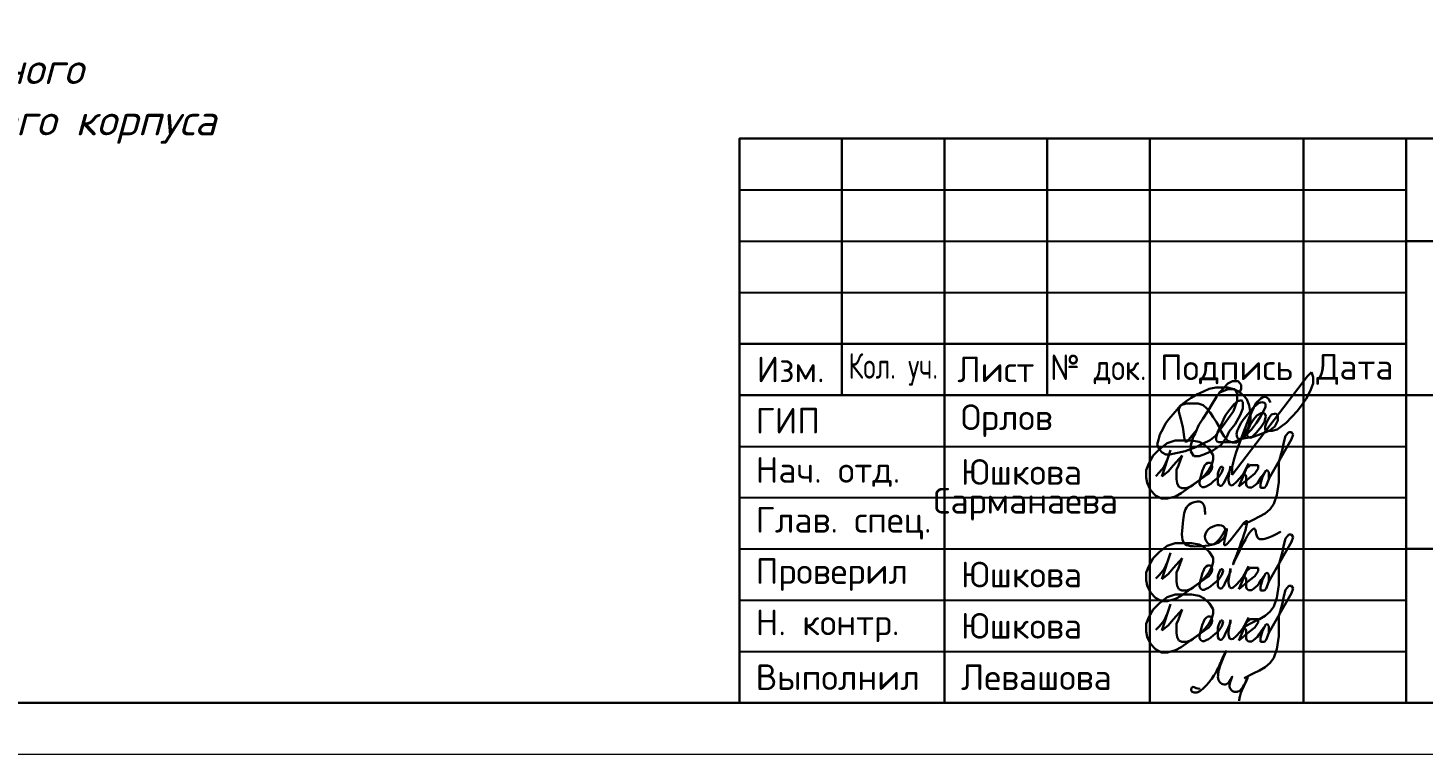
# Model space of a CAD drawing. Extents: x -965262 to 1142518, y -357520 to 71675.
# Drawn here: x -183468 to -169868, y -240088 to -233009 of the extents above; entities that cross this region are included whole.
import ezdxf

# ---------------------------------------------------------------- set-up
doc = ezdxf.new("R2010")
doc.units = 0
doc.header["$LTSCALE"] = 10
doc.layers.get('0').update_dxf_attribs({"linetype": 'CONTINUOUS', "lineweight": 30})
doc.layers.add('Ростверк', color=155, linetype='CONTINUOUS', lineweight=40)
doc.layers.add('светиль', color=40, linetype='CONTINUOUS', lineweight=30)
doc.styles.add('GOST 2.304', font='isocpeur.ttf', dxfattribs={"width": 0.75, "height": 250})
doc.styles.get("Standard").update_dxf_attribs({"font": 'isocpeur.ttf', "height": 300})

# ---------------------------------------------------------------- blocks, each defined once
blk = doc.blocks.new('Фасад 12-1')
at = {"insert": (-153077.3, 63909.4, -348), "char_height": 600, "attachment_point": 5}
blk.add_mtext_dynamic_manual_height_columns('{\\fISOCPEUR|b0|i1|c204|p34;Оси главного\\Pпроизводственного корпуса}', width=14886.858, gutter_width=1500, heights=[0], dxfattribs=at)
blk = doc.blocks.new('12314')
at = {"layer": 'светиль', "color": 7}
for p, q in [((-140553.68, -9023.57), (-140554.16, -9024.02)), ((-140553.48, -9024.17), (-140553.68, -9023.57)), ((-140563.31, -9024.63), (-140563.86, -9024.92)), ((-140554.16, -9024.02), (-140563.33, -9036.08)), ((-140562.63, -9024.63), (-140563.31, -9024.63)), ((-140562.25, -9025.09), (-140562.63, -9024.63)), ((-140553.48, -9024.93), (-140553.48, -9024.17))]:
    blk.add_line(p, q, dxfattribs=at)
at = {"layer": 'светиль', "color": 7, "lineweight": 30}
for p, q in [((-140565.34, -9025.42), (-140566.15, -9025.6)), ((-140564.57, -9025.42), (-140565.34, -9025.42)), ((-140564.33, -9025.41), (-140564.8, -9025.96)), ((-140563.88, -9025.42), (-140564.57, -9025.42)), ((-140563.86, -9024.92), (-140564.33, -9025.41)), ((-140563.17, -9025.64), (-140563.88, -9025.42)), ((-140562.25, -9025.58), (-140562.25, -9025.09)), ((-140553.84, -9025.85), (-140553.48, -9024.93)), ((-140568.97, -9027.12), (-140569.69, -9027.65)), ((-140568.33, -9026.67), (-140568.97, -9027.12)), ((-140567.57, -9026.24), (-140568.33, -9026.67)), ((-140566.84, -9025.89), (-140567.57, -9026.24)), ((-140566.15, -9025.6), (-140566.84, -9025.89)), ((-140565.26, -9026.56), (-140565.84, -9027.49)), ((-140564.8, -9025.96), (-140565.26, -9026.56)), ((-140563.83, -9025.64), (-140564.97, -9026.08)), ((-140563.03, -9025.64), (-140563.83, -9025.64)), ((-140563.2, -9028.3), (-140562.73, -9027.06)), ((-140562.54, -9025.9), (-140563.17, -9025.64)), ((-140562.64, -9027.1), (-140563.14, -9027.49)), ((-140562.73, -9026.18), (-140563.03, -9025.64)), ((-140562.73, -9027.06), (-140562.73, -9026.18)), ((-140562.21, -9026.96), (-140562.64, -9027.1)), ((-140561.96, -9026.39), (-140562.54, -9025.9)), ((-140562.48, -9026.16), (-140562.25, -9025.58)), ((-140562.06, -9027.2), (-140562.21, -9026.96)), ((-140561.57, -9026.86), (-140561.96, -9026.39)), ((-140561.27, -9027.61), (-140561.57, -9026.86)), ((-140560.44, -9027.33), (-140559.85, -9026.75)), ((-140559.85, -9026.75), (-140559.52, -9026.57)), ((-140559.52, -9026.57), (-140559.22, -9026.57)), ((-140559.22, -9026.57), (-140558.92, -9026.81)), ((-140558.92, -9026.81), (-140558.69, -9027.25)), ((-140554.82, -9027.5), (-140554.34, -9026.8)), ((-140554.34, -9026.8), (-140553.84, -9025.85)), ((-140570.3, -9028.39), (-140571.04, -9029.28)), ((-140569.69, -9027.65), (-140570.3, -9028.39)), ((-140569.86, -9028.04), (-140569.59, -9027.58)), ((-140569.86, -9028.4), (-140569.86, -9028.04)), ((-140569.59, -9029.26), (-140569.86, -9028.4)), ((-140569.59, -9027.58), (-140568.96, -9027.35)), ((-140568.96, -9027.35), (-140568.18, -9027.35)), ((-140568.18, -9027.35), (-140567.49, -9027.35)), ((-140567.49, -9027.35), (-140566.88, -9027.58)), ((-140566.24, -9028.17), (-140566.92, -9029.25)), ((-140566.88, -9027.58), (-140566.44, -9027.96)), ((-140566.44, -9027.96), (-140566.02, -9028.46)), ((-140565.84, -9027.49), (-140566.24, -9028.17)), ((-140566.02, -9028.46), (-140565.66, -9029.03)), ((-140564.16, -9028.81), (-140564.4, -9029.32)), ((-140564.18, -9029.72), (-140563.2, -9028.3)), ((-140563.64, -9028.1), (-140564.16, -9028.81)), ((-140563.14, -9027.49), (-140563.64, -9028.1)), ((-140562.97, -9029.89), (-140562.35, -9028.81)), ((-140562.35, -9028.81), (-140562.06, -9027.96)), ((-140562.06, -9027.96), (-140562.06, -9027.2)), ((-140560.77, -9027.9), (-140561.87, -9029.18)), ((-140561.11, -9028.6), (-140561.27, -9027.61)), ((-140561.23, -9029), (-140560.44, -9027.33)), ((-140561.11, -9029.29), (-140561.11, -9028.6)), ((-140560.4, -9027.57), (-140560.77, -9027.9)), ((-140560.32, -9028.83), (-140560.71, -9029.29)), ((-140560.04, -9027.3), (-140560.4, -9027.57)), ((-140559.82, -9028.54), (-140560.32, -9028.83)), ((-140559.71, -9027.2), (-140560.04, -9027.3)), ((-140559.94, -9029.04), (-140559.56, -9028.37)), ((-140559.41, -9028.54), (-140559.82, -9028.54)), ((-140559.42, -9027.27), (-140559.71, -9027.2)), ((-140559.56, -9028.37), (-140559.27, -9027.77)), ((-140559.27, -9027.42), (-140559.42, -9027.27)), ((-140559.25, -9028.91), (-140559.41, -9028.54)), ((-140559.27, -9027.77), (-140559.27, -9027.42)), ((-140558.54, -9028.69), (-140558.8, -9029.03)), ((-140558.03, -9028.57), (-140558.54, -9028.69)), ((-140557.76, -9028.86), (-140558.03, -9028.57)), ((-140557.76, -9029.45), (-140557.76, -9028.86)), ((-140556.76, -9029.71), (-140555.38, -9028.26)), ((-140555.38, -9028.26), (-140554.82, -9027.5)), ((-140571.77, -9030.41), (-140572.17, -9031.14)), ((-140571.46, -9029.82), (-140571.77, -9030.41)), ((-140571.04, -9029.28), (-140571.46, -9029.82)), ((-140569.36, -9030.25), (-140569.59, -9029.26)), ((-140569.1, -9031.98), (-140569.36, -9030.25)), ((-140567.41, -9029.95), (-140567.85, -9031.02)), ((-140566.92, -9029.25), (-140567.41, -9029.95)), ((-140565.66, -9029.03), (-140565.26, -9029.64)), ((-140565.39, -9031.3), (-140564.18, -9029.72)), ((-140565.26, -9029.64), (-140564.95, -9030.14)), ((-140564.92, -9030.46), (-140565.1, -9030.81)), ((-140564.95, -9030.14), (-140564.67, -9030.77)), ((-140564.7, -9029.97), (-140564.92, -9030.46)), ((-140564.4, -9029.32), (-140564.7, -9029.97)), ((-140563.69, -9030.8), (-140562.97, -9029.89)), ((-140562.54, -9030.28), (-140562.72, -9030.69)), ((-140562.3, -9029.77), (-140562.54, -9030.28)), ((-140561.87, -9029.18), (-140562.3, -9029.77)), ((-140562.02, -9030.97), (-140561.23, -9029)), ((-140561.91, -9031.51), (-140560.99, -9030.54)), ((-140561.61, -9030.7), (-140561.33, -9030.12)), ((-140561.38, -9030.53), (-140561.5, -9030.94)), ((-140561.09, -9029.88), (-140561.38, -9030.53)), ((-140561.33, -9030.12), (-140561.11, -9029.29)), ((-140560.71, -9029.29), (-140561.09, -9029.88)), ((-140560.99, -9030.54), (-140560.36, -9029.73)), ((-140560.36, -9029.73), (-140559.94, -9029.04)), ((-140560.36, -9030.89), (-140559.8, -9030.21)), ((-140559.8, -9030.21), (-140559.41, -9029.59)), ((-140559.41, -9029.59), (-140559.25, -9028.91)), ((-140559.16, -9029.68), (-140559.34, -9030.17)), ((-140559.34, -9030.17), (-140559.34, -9030.53)), ((-140559.34, -9030.53), (-140559.22, -9030.72)), ((-140558.8, -9029.03), (-140559.16, -9029.68)), ((-140558.85, -9030.69), (-140558.16, -9030.16)), ((-140558.47, -9030.72), (-140557.84, -9030.53)), ((-140558.16, -9030.16), (-140557.76, -9029.45)), ((-140557.84, -9030.53), (-140557.36, -9030.17)), ((-140557.36, -9030.17), (-140556.76, -9029.71)), ((-140572.3, -9031.79), (-140572.49, -9032.37)), ((-140572.17, -9031.14), (-140572.3, -9031.79)), ((-140568.83, -9031.98), (-140569.1, -9031.98)), ((-140567.67, -9030.62), (-140568.83, -9031.98)), ((-140568.11, -9031.44), (-140568.36, -9032.46)), ((-140567.85, -9031.02), (-140568.11, -9031.44)), ((-140566.97, -9032.3), (-140566.01, -9031.84)), ((-140566.01, -9031.84), (-140565.39, -9031.3)), ((-140565.22, -9031.17), (-140565.31, -9031.55)), ((-140565.31, -9031.55), (-140565.31, -9031.83)), ((-140565.31, -9031.83), (-140565.15, -9032.01)), ((-140565.07, -9030.79), (-140565.22, -9031.17)), ((-140565.15, -9032.01), (-140564.95, -9032.09)), ((-140564.95, -9032.09), (-140564.71, -9032.09)), ((-140564.71, -9032.09), (-140564.33, -9032.09)), ((-140564.69, -9032.4), (-140564.05, -9031.53)), ((-140564.67, -9030.77), (-140564.3, -9031.38)), ((-140564.34, -9032.1), (-140563.17, -9032.1)), ((-140564.3, -9031.38), (-140563.85, -9031.91)), ((-140564.05, -9031.53), (-140563.69, -9030.8)), ((-140563.85, -9031.91), (-140563.29, -9032.14)), ((-140563.29, -9032.14), (-140562.79, -9032.14)), ((-140563.17, -9032.1), (-140562.57, -9031.83)), ((-140562.85, -9033.28), (-140562.02, -9030.97)), ((-140562.72, -9030.69), (-140562.83, -9031.1)), ((-140562.83, -9031.1), (-140562.75, -9031.5)), ((-140562.79, -9032.14), (-140562.24, -9031.69)), ((-140562.75, -9031.5), (-140562.62, -9031.65)), ((-140562.62, -9031.65), (-140562.35, -9031.73)), ((-140562.57, -9031.83), (-140561.91, -9031.51)), ((-140562.35, -9031.73), (-140560.91, -9031.44)), ((-140562.24, -9031.69), (-140561.96, -9031.29)), ((-140561.96, -9031.29), (-140561.61, -9030.7)), ((-140561.5, -9030.94), (-140561.5, -9031.27)), ((-140561.5, -9031.27), (-140561.38, -9031.45)), ((-140561.38, -9031.45), (-140561.1, -9031.55)), ((-140561.1, -9031.55), (-140559.91, -9031.09)), ((-140560.91, -9031.44), (-140560.36, -9030.89)), ((-140559.91, -9031.09), (-140558.85, -9030.69)), ((-140559.22, -9030.72), (-140558.47, -9030.72)), ((-140572.49, -9032.37), (-140572.25, -9032.93)), ((-140572.25, -9032.93), (-140571.86, -9033.33)), ((-140571.86, -9033.33), (-140571.43, -9033.6)), ((-140571.43, -9033.6), (-140570.92, -9033.6)), ((-140570.92, -9033.6), (-140569.07, -9033.19)), ((-140569.07, -9033.19), (-140567.78, -9032.69)), ((-140568.36, -9032.46), (-140568.36, -9033.22)), ((-140568.36, -9033.22), (-140568, -9033.8)), ((-140568, -9033.8), (-140567.37, -9033.8)), ((-140567.78, -9032.69), (-140566.97, -9032.3)), ((-140567.37, -9033.8), (-140566.58, -9033.5)), ((-140566.58, -9033.5), (-140565.62, -9033.07)), ((-140565.62, -9033.07), (-140564.69, -9032.4)), ((-140563.1, -9034.11), (-140562.85, -9033.28)), ((-140563.33, -9035.09), (-140563.1, -9034.11)), ((-140563.33, -9036.08), (-140563.33, -9035.09))]:
    blk.add_line(p, q, dxfattribs=at)
blk = doc.blocks.new('12345')
at = {"layer": 'светиль', "color": 7, "lineweight": 30}
for p, q in [((-140570.49, -9038.9), (-140571.46, -9039.22)), ((-140569.42, -9038.9), (-140570.49, -9038.9)), ((-140568.52, -9038.9), (-140569.42, -9038.9)), ((-140567.56, -9039.05), (-140568.52, -9038.9)), ((-140566.95, -9039.39), (-140567.56, -9039.05)), ((-140559.1, -9043.56), (-140556.32, -9038.73)), ((-140557.05, -9038.33), (-140557.25, -9039.09)), ((-140556.66, -9037.86), (-140557.05, -9038.33)), ((-140556.33, -9037.86), (-140556.66, -9037.86)), ((-140556.11, -9038.15), (-140556.33, -9037.86)), ((-140556.32, -9038.73), (-140556.11, -9038.15)), ((-140573.2, -9040.71), (-140573.7, -9041.68)), ((-140572.41, -9039.94), (-140573.2, -9040.71)), ((-140571.46, -9039.22), (-140572.41, -9039.94)), ((-140571.06, -9040.06), (-140572.14, -9043.29)), ((-140571.43, -9041.18), (-140571.06, -9040.06)), ((-140570.71, -9041.9), (-140569.64, -9040.72)), ((-140569.64, -9040.72), (-140569.89, -9041.38)), ((-140566.31, -9039.99), (-140566.95, -9039.39)), ((-140565.87, -9040.67), (-140566.31, -9039.99)), ((-140565.87, -9041.2), (-140565.87, -9040.67)), ((-140557.41, -9039.95), (-140557.85, -9041.53)), ((-140557.25, -9039.09), (-140557.41, -9039.95)), ((-140573.7, -9041.68), (-140574.05, -9042.49)), ((-140572.42, -9042.74), (-140571.87, -9042.12)), ((-140571.87, -9042.12), (-140571.63, -9041.61)), ((-140571.63, -9041.61), (-140571.43, -9041.18)), ((-140571.35, -9042.66), (-140570.71, -9041.9)), ((-140570.11, -9041.93), (-140570.33, -9042.48)), ((-140569.89, -9041.38), (-140570.11, -9041.93)), ((-140567.05, -9042.26), (-140567.17, -9042.51)), ((-140566.92, -9041.93), (-140567.05, -9042.26)), ((-140566.72, -9041.73), (-140566.92, -9041.93)), ((-140566.51, -9041.6), (-140566.72, -9041.73)), ((-140566.18, -9041.6), (-140566.51, -9041.6)), ((-140566.38, -9042.48), (-140566.02, -9041.8)), ((-140566.02, -9041.8), (-140566.18, -9041.6)), ((-140566.06, -9042.48), (-140565.98, -9042.1)), ((-140566.02, -9041.8), (-140565.87, -9041.2)), ((-140565.98, -9042.1), (-140566.02, -9041.8)), ((-140565.1, -9042.35), (-140565.22, -9042.67)), ((-140564.94, -9042.08), (-140565.1, -9042.35)), ((-140564.75, -9042.08), (-140564.94, -9042.08)), ((-140564.8, -9042.76), (-140564.66, -9042.25)), ((-140564.66, -9042.25), (-140564.75, -9042.08)), ((-140564.05, -9042.98), (-140563.75, -9042.33)), ((-140563.75, -9042), (-140563.95, -9043.15)), ((-140563.75, -9042.33), (-140563.75, -9042)), ((-140561.55, -9041.69), (-140562.73, -9044.51)), ((-140562.21, -9042.97), (-140561.9, -9042.38)), ((-140561.9, -9042.38), (-140561.55, -9041.69)), ((-140561.37, -9041.9), (-140561.9, -9042.38)), ((-140560.81, -9041.9), (-140561.37, -9041.9)), ((-140560.38, -9041.9), (-140560.81, -9041.9)), ((-140560.81, -9042.92), (-140560.38, -9042.31)), ((-140560.38, -9042.31), (-140560.38, -9041.9)), ((-140557.85, -9041.53), (-140557.85, -9042.71)), ((-140574.05, -9042.49), (-140574.05, -9043.41)), ((-140574.05, -9043.41), (-140573.91, -9044.04)), ((-140573.91, -9044.04), (-140573.52, -9044.92)), ((-140572.84, -9043.22), (-140572.42, -9042.74)), ((-140572.14, -9043.29), (-140571.35, -9042.66)), ((-140570.33, -9042.48), (-140570.33, -9043.11)), ((-140570.33, -9043.11), (-140570.33, -9043.58)), ((-140570.33, -9043.58), (-140570.25, -9044.1)), ((-140570.25, -9044.1), (-140570.05, -9044.52)), ((-140569.75, -9045.31), (-140567.32, -9043.57)), ((-140568.32, -9044.29), (-140567.84, -9043.94)), ((-140567.84, -9043.94), (-140567.32, -9043.57)), ((-140567.38, -9043.27), (-140567.53, -9043.89)), ((-140567.53, -9043.89), (-140567.53, -9044.17)), ((-140567.29, -9042.94), (-140567.38, -9043.27)), ((-140567.32, -9043.57), (-140566.41, -9042.91)), ((-140567.32, -9043.57), (-140566.86, -9043.05)), ((-140567.17, -9042.51), (-140567.29, -9042.94)), ((-140566.86, -9043.05), (-140566.38, -9042.48)), ((-140566.43, -9044.34), (-140566.14, -9044.15)), ((-140566.41, -9042.91), (-140566.06, -9042.48)), ((-140566.14, -9044.15), (-140565.86, -9043.89)), ((-140565.86, -9043.89), (-140565.21, -9043.37)), ((-140565.22, -9042.67), (-140565.29, -9042.92)), ((-140565.29, -9042.92), (-140565.29, -9043.17)), ((-140565.29, -9043.17), (-140565.29, -9043.66)), ((-140565.29, -9043.66), (-140565.29, -9044.11)), ((-140565.29, -9044.11), (-140565.2, -9044.32)), ((-140565.21, -9043.37), (-140564.8, -9042.76)), ((-140564.85, -9044.41), (-140564.57, -9044.09)), ((-140564.57, -9044.09), (-140564.35, -9043.62)), ((-140564.35, -9043.62), (-140564.05, -9042.98)), ((-140563.95, -9043.15), (-140564.01, -9043.51)), ((-140564.01, -9043.51), (-140564.01, -9043.77)), ((-140564.01, -9043.77), (-140563.92, -9044.1)), ((-140563.92, -9044.1), (-140563.85, -9044.29)), ((-140563.42, -9044.29), (-140563.06, -9043.97)), ((-140563.06, -9043.97), (-140562.6, -9043.43)), ((-140562.73, -9044.51), (-140562.09, -9043)), ((-140562.73, -9044.51), (-140561.47, -9043.46)), ((-140562.6, -9043.43), (-140562.21, -9042.97)), ((-140562.09, -9043), (-140561.94, -9043.08)), ((-140561.94, -9043.08), (-140561.85, -9043.24)), ((-140561.85, -9043.24), (-140561.85, -9043.58)), ((-140561.85, -9043.58), (-140561.85, -9043.8)), ((-140561.85, -9043.8), (-140561.85, -9044.05)), ((-140561.85, -9044.05), (-140561.85, -9044.26)), ((-140561.47, -9043.46), (-140560.81, -9042.92)), ((-140560.72, -9044.27), (-140560.47, -9044.07)), ((-140560.47, -9044.07), (-140560.28, -9043.75)), ((-140560.28, -9043.75), (-140560.03, -9043.35)), ((-140559.84, -9043.32), (-140560.12, -9044.18)), ((-140560.03, -9043.35), (-140559.75, -9042.98)), ((-140559.54, -9042.71), (-140559.84, -9043.32)), ((-140559.75, -9042.98), (-140559.55, -9042.72)), ((-140559.3, -9042.49), (-140559.57, -9042.67)), ((-140559.43, -9044.42), (-140559.1, -9043.58)), ((-140559.1, -9042.75), (-140559.3, -9042.49)), ((-140559.1, -9043.58), (-140559.1, -9042.75)), ((-140557.85, -9043.98), (-140558.12, -9045.55)), ((-140557.85, -9042.71), (-140557.85, -9043.98)), ((-140573.52, -9044.92), (-140572.91, -9045.57)), ((-140572.91, -9045.57), (-140572.18, -9045.96)), ((-140571.44, -9045.96), (-140570.48, -9045.69)), ((-140570.48, -9045.69), (-140569.75, -9045.31)), ((-140570.05, -9044.52), (-140569.67, -9044.68)), ((-140569.67, -9044.68), (-140569.13, -9044.68)), ((-140569.13, -9044.68), (-140568.64, -9044.49)), ((-140568.64, -9044.49), (-140568.32, -9044.29)), ((-140567.53, -9044.17), (-140567.42, -9044.42)), ((-140567.42, -9044.42), (-140567.23, -9044.58)), ((-140567.23, -9044.58), (-140566.96, -9044.58)), ((-140566.96, -9044.58), (-140566.73, -9044.48)), ((-140566.73, -9044.48), (-140566.43, -9044.34)), ((-140565.2, -9044.32), (-140565.05, -9044.41)), ((-140565.05, -9044.41), (-140564.85, -9044.41)), ((-140563.85, -9044.29), (-140563.62, -9044.36)), ((-140563.62, -9044.36), (-140563.42, -9044.29)), ((-140561.85, -9044.26), (-140561.75, -9044.47)), ((-140561.75, -9044.47), (-140561.57, -9044.62)), ((-140561.57, -9044.62), (-140561.32, -9044.62)), ((-140561.32, -9044.62), (-140561.15, -9044.62)), ((-140561.15, -9044.62), (-140560.72, -9044.27)), ((-140560.12, -9044.18), (-140560.12, -9044.67)), ((-140560.12, -9044.67), (-140559.6, -9044.67)), ((-140559.6, -9044.67), (-140559.43, -9044.42)), ((-140558.12, -9045.55), (-140558.46, -9046.62)), ((-140572.18, -9045.96), (-140571.44, -9045.96)), ((-140558.91, -9047.24), (-140559.54, -9047.77)), ((-140558.46, -9046.62), (-140558.91, -9047.24)), ((-140561.01, -9048.54), (-140562.09, -9049.1)), ((-140560.24, -9048.16), (-140561.01, -9048.54)), ((-140559.54, -9047.77), (-140560.24, -9048.16))]:
    blk.add_line(p, q, dxfattribs=at)

msp = doc.modelspace()

# ---------------------------------------------------------------- linework, layer by layer
for p, q in [((-176532.4, -234087.8, -3259.8), (-158032.4, -234087.8, -3259.8)), ((-176532.4, -239587.8, -3259.8), (-176532.4, -234087.8, -3259.8)), ((-175532.4, -234087.8, -3259.8), (-175532.4, -236587.8, -3259.8)), ((-174532.4, -234087.8, -3259.8), (-174532.4, -239587.8, -3259.8)), ((-173532.4, -234087.8, -3259.8), (-173532.4, -236587.8, -3259.8)), ((-172532.4, -234087.8, -3259.8), (-172532.4, -239587.8, -3259.8)), ((-171032.4, -234087.8, -3259.8), (-171032.4, -239587.8, -3259.8)), ((-170032.4, -239587.8, -3259.8), (-170032.4, -234088.8, -3259.8)), ((-170032.4, -235087.8, -3259.8), (-158032.4, -235087.8, -3259.8)), ((-176532.4, -236087.8, -3259.8), (-170032.4, -236087.8, -3259.8)), ((-176532.4, -236587.8, -3259.8), (-158032.4, -236587.8, -3259.8)), ((-170032.4, -238087.8, -3259.8), (-158032.4, -238087.8, -3259.8))]:
    msp.add_line(p, q)
at = {"lineweight": 25}
for p, q in [((-176532.4, -234587.8, -3259.8), (-170032.4, -234587.8, -3259.8)), ((-176532.4, -235087.8, -3259.8), (-170032.4, -235087.8, -3259.8)), ((-176532.4, -235587.8, -3259.8), (-170032.4, -235587.8, -3259.8)), ((-176532.4, -237087.8, -3259.8), (-170032.4, -237087.8, -3259.8)), ((-176532.4, -237587.8, -3259.8), (-170032.4, -237587.8, -3259.8)), ((-176532.4, -238087.8, -3259.8), (-170032.4, -238087.8, -3259.8)), ((-176532.4, -238587.8, -3259.8), (-170032.4, -238587.8, -3259.8)), ((-176532.4, -239087.8, -3259.8), (-170032.4, -239087.8, -3259.8))]:
    msp.add_line(p, q, dxfattribs=at)
at = {"ltscale": 100}
msp.add_line((-176532.4, -239587.8, -3259.8), (-158032.4, -239587.8, -3259.8), dxfattribs=at)
at = {"lineweight": 15, "elevation": -3259.8}
msp.add_lwpolyline([(-216932.4, -240087.8), (-157532.4, -240087.8), (-157532.4, -198087.8), (-216932.4, -198087.8)], close=True, dxfattribs=at)
at = {"elevation": -3259.8}
for points in [[(-214932.4, -239587.8), (-158032.4, -239587.8), (-158032.4, -198587.8), (-214932.4, -198587.8)], [(-158032.4, -239587.8), (-176532.4, -239587.8), (-176532.4, -234087.8), (-158032.4, -234087.8)]]:
    msp.add_lwpolyline(points, close=True, dxfattribs=at)
at = {"layer": 'Ростверк', "color": 0, "linetype": 'ByBlock', "lineweight": 30}
msp.add_spline([(-171992.8, -237752.1, -3259.8), (-172024.3, -237635.3, -3259.8), (-172146.7, -237654.6, -3259.8), (-172205.3, -237806.9, -3259.8), (-172186.1, -238040.9, -3259.8), (-172023.7, -238060, -3259.8), (-171901.2, -238040.6, -3259.8), (-171797.9, -237952.9, -3259.8), (-171804.2, -237877.7, -3259.8), (-171960.8, -237896.7, -3259.8), (-171991.4, -237989.5, -3259.8), (-171933.8, -238045.7, -3259.8), (-171780, -237892.2, -3259.8), (-171807.4, -238045.1, -3259.8), (-171593.4, -237816.3, -3259.8), (-171720.4, -238238.1, -3259.8), (-171500.7, -237903.9, -3259.8), (-171481.1, -237977.3, -3259.8), (-171354.6, -237968.7, -3259.8), (-171253, -237919, -3259.8)], degree=3, dxfattribs=at)
msp.add_open_spline([(-172039.1, -239450.1, -3259.8), (-172075.4, -239452.6, -3259.8), (-172100.3, -239431, -3259.8), (-172111.3, -239433.9, -3259.8), (-172131.9, -239442.8, -3259.8), (-172127.9, -239475.5, -3259.8), (-172107.9, -239486.7, -3259.8), (-172088.9, -239488.7, -3259.8), (-172051.8, -239485.4, -3259.8), (-171991.8, -239430.4, -3259.8), (-171932.2, -239364.7, -3259.8), (-171887.8, -239292.1, -3259.8), (-171852.9, -239221.9, -3259.8), (-171827.8, -239165.8, -3259.8), (-171768.8, -239035.9, -3259.8), (-171832.6, -239191.3, -3259.8), (-171855.6, -239245.5, -3259.8), (-171867, -239311.3, -3259.8), (-171870.5, -239362.8, -3259.8), (-171833.5, -239407.1, -3259.8), (-171765.6, -239419.7, -3259.8), (-171703, -239278, -3259.8), (-171762.7, -239407.4, -3259.8), (-171747, -239462.1, -3259.8), (-171709.2, -239483.5, -3259.8), (-171646.7, -239477.4, -3259.8), (-171618.5, -239420.8, -3259.8), (-171556.5, -239301.7, -3259.8), (-171612.4, -239425.5, -3259.8), (-171639.6, -239474.9, -3259.8), (-171654.3, -239525.5, -3259.8), (-171659.4, -239554.6, -3259.8), (-171661.3, -239567.1, -3259.8)], degree=3, knots=[0, 0, 0, 0, 0.2975043, 0.4847258, 0.5987692, 0.7870476, 0.9695013, 1.2103337, 1.4671083, 1.8349259, 2.4022139, 2.7963302, 3.1188042, 3.534012, 3.9245364, 4.4236833, 4.9141554, 5.0766289, 5.4058204, 5.6497994, 5.873359, 6.3431706, 6.7835022, 7.020827, 7.2049808, 7.3798762, 7.8935679, 8.2160122, 8.6797881, 8.9661728, 9.2392427, 9.4249658, 9.4249658, 9.4249658, 9.4249658], dxfattribs=at)

# ---------------------------------------------------------------- block references
at = {"lineweight": 15, "xscale": 0.5, "yscale": 0.5, "zscale": 0.5}
msp.add_blockref('Фасад 12-1', (-107640.8, -265652.3, -1634.5), dxfattribs=at)
at = {"layer": 'светиль', "xscale": 80, "yscale": 80, "zscale": 80}
for name, p in [('12314', (11073338.6, 485519.3, -3259.8)), ('12345', (11073355.7, 486080, -3259.8)), ('12345', (11073355.7, 485080, -3259.8)), ('12345', (11073355.7, 484580, -3259.8))]:
    msp.add_blockref(name, p, dxfattribs=at)

# ---------------------------------------------------------------- texts
at = {"char_height": 250, "style": 'GOST 2.304'}
for s, width, insert, attachment_point in [('{\\W1;Изм.}', 1000, (-176032.4, -236337.8, -3259.8), 5), ('Кол. уч.', 2039.088, (-175032.4, -236337.8, -3259.8), 5), ('{\\W1;Лист}', 1000, (-174032.4, -236337.8, -3259.8), 5), ('{\\W0.85;№ док.}', 3379.846, (-173032.4, -236337.8, -3259.8), 5), ('{\\W1;Подпись}', 1500, (-171782.4, -236337.8, -3259.8), 5), ('{\\W1;Дата}', 1000, (-170532.4, -236337.8, -3259.8), 5), ('{\\W1; ГИП}', 2000, (-176532.4, -236837.8, -3259.8), 4), ('{\\W1; Орлов}', 2737.418, (-174532.4, -236837.8, -3259.8), 4), ('{\\W1; Нач. отд.}', 3508.35, (-176532.4, -237337.8, -3259.8), 4), ('{\\W1; Юшкова}', 3977.618, (-174532.4, -237337.8, -3259.8), 4), ('{\\W1; Глав. спец.}', 3893.816, (-176532.4, -237837.8, -3259.8), 4), ('{\\W1; Проверил}', 3977.612, (-176532.4, -238337.8, -3259.8), 4), ('{\\W1; Юшкова}', 3927.336, (-174532.4, -238337.8, -3259.8), 4), ('{\\W1; Н. контр.}', 3675.948, (-176532.4, -238837.8, -3259.8), 4), ('{\\W1; Юшкова}', 4229.006, (-174532.4, -238837.8, -3259.8), 4), ('{\\W1; Выполнил}', 3910.574, (-176532.4, -239337.8, -3259.8), 4), ('{\\W1; Левашова}', 4011.132, (-174532.4, -239337.8, -3259.8), 4)]:
    msp.add_mtext_dynamic_manual_height_columns(s, width=width, gutter_width=1500, heights=[0], dxfattribs=dict(at, insert=insert, attachment_point=attachment_point))
note = msp.add_mtext_dynamic_manual_height_columns('{\\W1; }', width=500, gutter_width=0, heights=[620.8, 0], dxfattribs=dict(insert=(-174641.9, -237837.8, -3259.8), char_height=250, attachment_point=4, style='GOST 2.304'))
for column, words in zip(note.columns.linked_columns, ['{\\W1;Сарманаева}']):
    column.text = words

doc.saveas('drawing.dxf')
